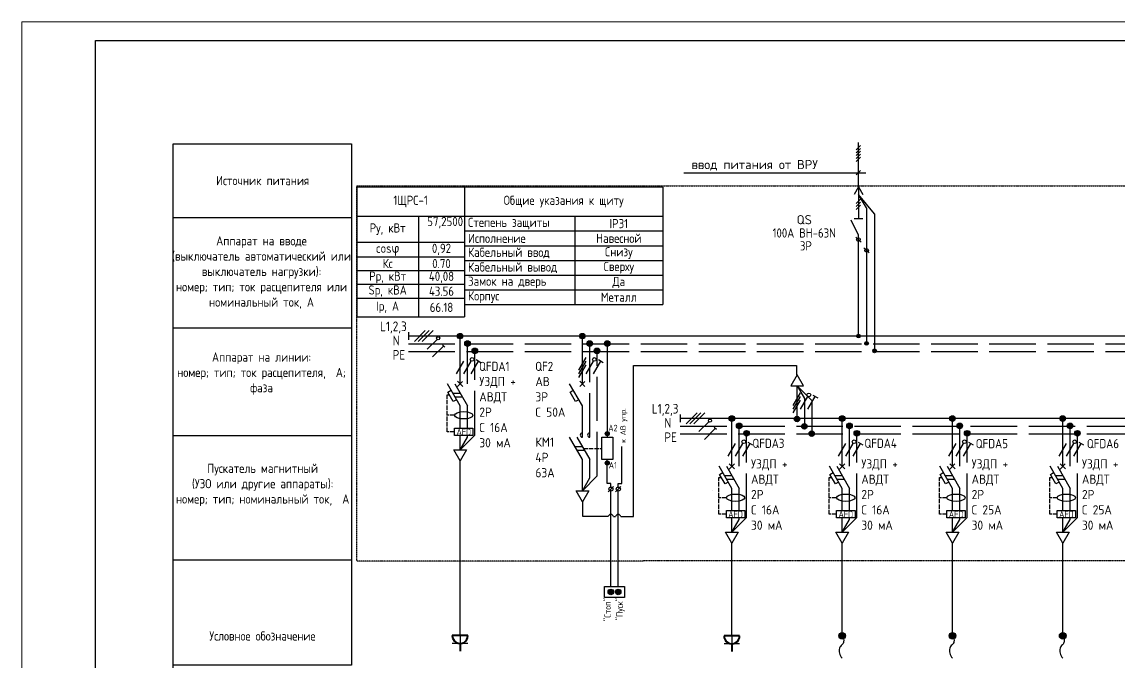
# Model space of a CAD drawing. Header units: millimetres. Extents: x -32 to 417638015, y -35 to 175284279.
# Drawn here: x 416364644 to 416394486, y 175224769 to 175242179 of the extents above; entities that cross this region are included whole.
import ezdxf
from ezdxf.enums import TextEntityAlignment as Align

# ---------------------------------------------------------------- set-up
doc = ezdxf.new("R2010")
doc.units = ezdxf.units.MM
doc.linetypes.add('ACAD_ISO02W100', pattern=[15, 12, -3])
doc.linetypes.add('DASHED2', pattern=[0.375, 0.25, -0.125])
for name, color, linetype in [('4_Однолинейная схема', 7, 'Continuous'), ('A-HATCH-WALL', 7, 'Continuous'), ('RAMKA', 7, 'Continuous'), ('пояснения', 7, 'Continuous')]:
    doc.layers.add(name, color=color, linetype=linetype)
for name, color, linetype, lineweight in [('A-ANNO-NOTE', 7, 'Continuous', 5), ('ЭОМ_Кабельный вывод', 1, 'Continuous', 35), ('ЭОМ_Розетки быт', 5, 'Continuous', 30)]:
    doc.layers.add(name, color=color, linetype=linetype, lineweight=lineweight)
doc.styles.add('Arial Narrow', font='GOST_Common.ttf', dxfattribs={"width": 0.9, "height": 2.5})
doc.styles.add('DS23_Isopeur', font='isocpeur.ttf')
doc.styles.add('gost 2.5', font='GOST_Common.ttf', dxfattribs={"width": 0.9, "height": 2.5})
doc.styles.add('GOST Common', font='GOST_Common.ttf', dxfattribs={"width": 0.9, "height": 350})
doc.styles.add('GOST Common ISO', font='GOST_Common.ttf', dxfattribs={"width": 0.9, "height": 2.5})
doc.styles.add('ISOCPEUR', font='isocpeur.ttf', dxfattribs={"width": 0.85, "height": 275})
doc.styles.add('RAMKA', font='isocpeur.ttf', dxfattribs={"oblique": 15, "height": 5})
doc.styles.get("Standard").update_dxf_attribs({"font": 'arial.ttf'})

# ---------------------------------------------------------------- blocks, each defined once
blk = doc.blocks.new('TSL_Пояснение для щита - TSL_Пояснение для щита-779833-ЩТ-1_1 _Р_ _')
blk.add_line((-75.05, 36.82), (-26.45, 36.82))
blk.add_line((-75.05, 36.82), (-26.45, 36.82))
blk.add_lwpolyline([(-75.05, 150), (-26.5, 150), (-26.5, 8.18), (-75.05, 8.18)], close=True)
at = {"layer": 'A-ANNO-NOTE', "lineweight": 30}
for p, q in [((-75, 130), (-26.41, 130)), ((-75, 100), (-26.41, 100)), ((-75, 70.67), (-26.41, 70.67))]:
    blk.add_line(p, q, dxfattribs=at)
at = {"insert": (-50.75, 16.14), "char_height": 2.5, "width": 48.595, "attachment_point": 5, "style": 'ISOCPEUR'}
blk.add_mtext('Условное обозначение', dxfattribs=at)
at = {"layer": 'A-ANNO-NOTE', "char_height": 2.5, "style": 'Arial Narrow'}
for s, insert, width, attachment_point in [('\\pxqc;Источник питания', (-50.7, 140), 48.5948, 5), ('\\fArial Narrow|b0|i0|c204|p34|; ', (-42.14, 141.21), 0.962, 1), ('\\pxqc;Аппарат на вводе \\P(выключатель автоматический или выключатель нагрузки): \\Pномер; тип; ток расцепителя или номинальный ток, А', (-51.01, 115), 49.2171, 5), ('\\fArial Narrow|b0|i0|c204|p34|; ', (-43.26, 124.54), 0.962, 1), ('\\fArial Narrow|b0|i0|c204|p34|; ', (-39.29, 124.54), 0.962, 1), ('\\fArial Narrow|b0|i0|c204|p34|; ', (-47.03, 120.38), 0.962, 1), ('\\fArial Narrow|b0|i0|c204|p34|; ', (-24.74, 120.38), 0.962, 1), ('\\fArial Narrow|b0|i0|c204|p34|; ', (-19.11, 120.38), 0.962, 1), ('\\fArial Narrow|b0|i0|c204|p34|; ', (-40.55, 116.21), 0.962, 1), ('\\fArial Narrow|b0|i0|c204|p34|; ', (-53.84, 112.04), 0.962, 1), ('\\fArial Narrow|b0|i0|c204|p34|; ', (-35.85, 112.04), 0.962, 1), ('\\fArial Narrow|b0|i0|c204|p34|; ', (-30.23, 112.04), 0.962, 1), ('\\fArial Narrow|b0|i0|c204|p34|; ', (-11.04, 112.04), 0.962, 1), ('\\pxqc;Аппарат на линии: \\P\\pq*;номер; тип; ток расцепителя,  А; фаза', (-51.01, 87.5), 49.2171, 5), ('\\fArial Narrow|b0|i0|c204|p34|; ', (-43.7, 92.88), 0.962, 1), ('\\fArial Narrow|b0|i0|c204|p34|; ', (-39.73, 92.88), 0.962, 1), ('\\fArial Narrow|b0|i0|c204|p34|; ', (-58.58, 88.71), 0.962, 1), ('\\fArial Narrow|b0|i0|c204|p34|; ', (-37.62, 88.71), 0.962, 1), ('\\fArial Narrow|b0|i0|c204|p34|; ', (-10.36, 88.71), 0.481, 1), ('\\fArial Narrow|b0|i0|c204|p34|; ', (-43.17, 72.88), 0.962, 1), ('\\fArial Narrow|b0|i0|c204|p34|; ', (-54.55, 68.71), 0.962, 1), ('\\fArial Narrow|b0|i0|c204|p34|; ', (-48.93, 68.71), 0.962, 1), ('\\fArial Narrow|b0|i0|c204|p34|; ', (-39.2, 68.71), 0.962, 1), ('Пускатель магнитный\\P(УЗО или другие аппараты):\\Pномер; тип; номинальный ток,  А', (-50.7, 57.23), 48.5948, 5), ('\\fArial Narrow|b0|i0|c204|p34|; ', (-29.55, 64.54), 0.962, 1), ('\\fArial Narrow|b0|i0|c204|p34|; ', (-40.12, 10.8), 0.962, 1)]:
    blk.add_mtext(s, dxfattribs=dict(at, insert=insert, width=width, attachment_point=attachment_point))
at = {"layer": 'A-ANNO-NOTE', "char_height": 2.5, "width": 0.962, "attachment_point": 1, "rotation": 90, "style": 'Arial Narrow'}
for insert in [(-31.63, 55.01), (-27.46, 42.11), (-59.96, 39.75), (-31.63, 29.87)]:
    blk.add_mtext('\\fArial Narrow|b0|i0|c204|p34|; ', dxfattribs=dict(at, insert=insert))
blk = doc.blocks.new('TSL_SHM_УГО_Точка - TSL_SHM_УГО_Точка-779818-ЩТ-1_1 _Р_ _')
at = {"layer": 'A-ANNO-NOTE', "lineweight": 30}
h = blk.add_hatch(color=256, dxfattribs=at)
edge = h.paths.add_edge_path()
edge.add_arc((0, 0), 0.5, 0, 360)
blk.add_circle((0, 0), 0.5, dxfattribs=at)
blk = doc.blocks.new('Конт разъемн')
at = {"color": 0}
blk.add_line((71, 71), (-71, -71), dxfattribs=at)
blk.add_circle((0, 0), 50, dxfattribs=at)
blk = doc.blocks.new('*T1171')
at = {"layer": 'пояснения', "color": 0, "linetype": 'ByBlock', "lineweight": -2, "transparency": 16777216}
for p, q in [((0, 0), (2928, 0)), ((0, 0), (0, -800)), ((2928, 0), (2928, -800)), ((0, -800), (2928, -800))]:
    blk.add_line(p, q, dxfattribs=at)
at = {"layer": 'пояснения', "color": 0, "transparency": 16777216, "insert": (1464, -400), "char_height": 250, "width": 2906.04, "attachment_point": 5, "style": 'GOST Common ISO'}
blk.add_mtext('{\\C256;1ЩРС-1}', dxfattribs=at)
blk = doc.blocks.new('*T1172')
at = {"layer": 'пояснения', "color": 0, "linetype": 'ByBlock', "lineweight": -2, "transparency": 16777216}
for p, q in [((0, 0), (5400, 0)), ((0, 0), (0, -3200)), ((5400, 0), (5400, -3200)), ((0, -800), (5400, -800)), ((3000, -800), (3000, -3200)), ((0, -1200), (5400, -1200)), ((0, -1600), (5400, -1600)), ((0, -2000), (5400, -2000)), ((0, -2400), (5400, -2400)), ((0, -2800), (5400, -2800)), ((0, -3200), (5400, -3200))]:
    blk.add_line(p, q, dxfattribs=at)
at = {"layer": 'пояснения', "color": 0, "transparency": 16777216, "char_height": 250, "style": 'GOST Common ISO'}
for s, insert, width, attachment_point in [('Общие указания к щиту', (2700, -400), 5327.35, 5), ('Степень защиты', (100, -1000), 2800, 4), ('IP31', (4200, -1000), 2327.35, 5), ('Исполнение', (100, -1400), 2800, 4), ('Навесной', (4200, -1400), 2327.35, 5), ('Кабельный ввод', (100, -1800), 2800, 4), ('Снизу', (4200, -1800), 2327.35, 5), ('Кабельный вывод', (100, -2200), 2800, 4), ('Сверху', (4200, -2200), 2327.35, 5), ('Замок на дверь', (100, -2600), 2800, 4), ('Да', (4200, -2600), 2327.35, 5), ('Корпус', (100, -3000), 2800, 4), ('Металл', (4200, -3000), 2327.35, 5)]:
    blk.add_mtext(s, dxfattribs=dict(at, insert=insert, width=width, attachment_point=attachment_point))
blk = doc.blocks.new('*T1173')
at = {"layer": 'пояснения', "color": 0, "linetype": 'ByBlock', "lineweight": -2, "transparency": 16777216}
for p, q in [((0, 0), (2928, 0)), ((0, 0), (0, -2731)), ((1680, 0), (1680, -2731)), ((2928, 0), (2928, -2731)), ((0, -703), (2928, -703)), ((0, -1100), (2928, -1100)), ((0, -1475), (2928, -1475)), ((0, -1850), (2928, -1850)), ((0, -2225), (2928, -2225)), ((0, -2731), (2928, -2731))]:
    blk.add_line(p, q, dxfattribs=at)
at = {"layer": 'пояснения', "color": 0, "transparency": 16777216, "char_height": 250}
for s, insert, width, attachment_point, style in [('Ру, кВт', (840, -351), 1607.71, 5, 'ISOCPEUR'), ('57,2500', (2892, -18), 1175.93, 3, 'GOST Common ISO'), ('cos{\\H1.0833x;\\C256;φ}', (840, -901), 1607.71, 5, 'ISOCPEUR'), ('0,92', (2304, -901), 1175.93, 5, 'ISOCPEUR'), ('Кс', (840, -1287), 1607.71, 5, 'ISOCPEUR'), ('0.70', (2304, -1287), 1175.93, 5, 'ISOCPEUR'), ('Рр, кВт', (840, -1662), 1607.71, 5, 'ISOCPEUR'), ('40,08', (2304, -1662), 1175.93, 5, 'ISOCPEUR'), ('Sр, кВА', (840, -2038), 1607.71, 5, 'ISOCPEUR'), ('43.56', (2304, -2038), 1175.93, 5, 'ISOCPEUR'), ('Iр, А', (840, -2478), 1607.71, 5, 'ISOCPEUR'), ('66.18', (2304, -2478), 1175.93, 5, 'ISOCPEUR')]:
    blk.add_mtext(s, dxfattribs=dict(at, insert=insert, width=width, attachment_point=attachment_point, style=style))
blk = doc.blocks.new('*U1097')
at = {"lineweight": -2}
h = blk.add_hatch(color=256, dxfattribs=at)
h.dxf.hatch_style = 1
edge = h.paths.add_edge_path()
edge.add_arc((0, 0), 0.75, 0, 360)
at = {"layer": 'A-HATCH-WALL', "lineweight": -2}
h = blk.add_hatch(color=256, dxfattribs=at)
h.dxf.hatch_style = 1
edge = h.paths.add_edge_path()
edge.add_arc((2, -2), 0.75, 0, 360)
h = blk.add_hatch(color=256, dxfattribs=at)
h.dxf.hatch_style = 1
edge = h.paths.add_edge_path()
edge.add_arc((4, -4), 0.75, 0, 360)
at = {"lineweight": -2}
for points in [[(0, -13), (0, 0)], [(0, -25.05), (0, -19), (-3.46, -13)], [(-0.98, -17.3), (-1.85, -17.8), (-3.35, -15.2), (-2.48, -14.7)], [(-1.46, -13), (2, -19)], [(-0.73, -13.73), (0.69, -12.31)], [(0.71, -13.71), (-0.71, -12.29)], [(-2.02, -15.5), (-0.02, -15.5)], [(-1.44, -16.5), (0.56, -16.5)], [(0, -30.92), (0, -27.05)]]:
    blk.add_lwpolyline(points, dxfattribs=at)
at = {"linetype": 'ACAD_ISO02W100', "lineweight": -2}
for points in [[(2, -13), (2, -2)], [(4, -26.92), (4, -4)], [(2, -25.05), (2, -19)], [(0, -30.92), (4, -26.92)], [(0, -30.92), (2, -27.46), (2, -26.97)]]:
    blk.add_lwpolyline(points, dxfattribs=at)
at = {"color": 1, "lineweight": -2}
for points in [[(-1, -10.23), (1, -6.77)], [(1, -10.23), (3, -6.77)], [(3, -10.23), (5, -6.77)], [(4.35, -6.39), (5.65, -7.14)]]:
    blk.add_lwpolyline(points, dxfattribs=at)
at = {"color": 1, "linetype": 'ACAD_ISO02W100', "lineweight": -2, "ltscale": 0.1}
for points in [[(-3.5, -21.53), (-3.5, -21.53), (-3.5, -16), (-2.89, -16)], [(-1.5, -21.53), (-3.5, -21.53)], [(-1.5, -26.05), (-3.5, -26.05), (-3.5, -21.53)]]:
    blk.add_lwpolyline(points, dxfattribs=at)
at = {"lineweight": -2}
blk.add_lwpolyline([(0, -33.92), (-1.73, -30.92), (1.73, -30.92)], close=True, dxfattribs=at)
for centre in [(0, 0), (2, -2), (4, -4)]:
    blk.add_circle(centre, 0.75, dxfattribs=at)
at = {"color": 1, "lineweight": -2}
blk.add_circle((3.25, -6.33), 0.5, dxfattribs=at)
at = {"lineweight": -2}
blk.add_ellipse((1, -21.53), major_axis=(2.5, 0), ratio=0.4, dxfattribs=at)
at = {"style": 'GOST Common ISO', "width": 0.9}
blk.add_attdef('ФАЗА', text='', height=2.5, dxfattribs=at).set_placement((0, 2), align=Align.CENTER)
at = {"lineweight": -2}
blk.add_wipeout([(-1.49, -25.05), (3.5, -25.05), (3.5, -27.05), (-1.49, -27.05)], dxfattribs=at)
blk.add_lwpolyline([(3.5, -27.05), (-1.49, -27.05), (-1.49, -25.05), (3.5, -25.05)], close=True, dxfattribs=at)
at = {"lineweight": -2, "insert": (1, -26.05), "char_height": 1.75, "attachment_point": 5, "style": 'GOST Common ISO'}
blk.add_mtext_dynamic_manual_height_columns('AFD', width=4.9912, gutter_width=12.5, heights=[0], dxfattribs=at)
blk = doc.blocks.new('*U1095')
at = {"lineweight": -2}
h = blk.add_hatch(color=256, dxfattribs=at)
h.dxf.hatch_style = 1
edge = h.paths.add_edge_path()
edge.add_arc((0, 0), 0.75, 0, 360)
h = blk.add_hatch(color=256, dxfattribs=at)
h.dxf.hatch_style = 1
edge = h.paths.add_edge_path()
edge.add_arc((6.76, -2), 0.75, 0, 360)
at = {"layer": 'A-HATCH-WALL', "lineweight": -2}
h = blk.add_hatch(color=256, dxfattribs=at)
h.dxf.hatch_style = 1
edge = h.paths.add_edge_path()
edge.add_arc((2, -2), 0.75, 0, 360)
h = blk.add_hatch(color=256, dxfattribs=at)
h.dxf.hatch_style = 1
edge = h.paths.add_edge_path()
edge.add_arc((4, -4), 0.75, 0, 360)
at = {"layer": 'A-HATCH-WALL'}
h = blk.add_hatch(color=0, dxfattribs=at)
h.dxf.hatch_style = 1
edge = h.paths.add_edge_path()
edge.add_arc((6.77, -26.52), 0.562, 0, 360)
h = blk.add_hatch(color=0, dxfattribs=at)
h.dxf.hatch_style = 1
edge = h.paths.add_edge_path()
edge.add_arc((6.77, -34.52), 0.562, 0, 360)
at = {"lineweight": -2}
for points in [[(0, -13), (0, 0)], [(0, -27.52), (0, -19), (-3.46, -13)], [(-0.98, -17.3), (-1.85, -17.8), (-3.35, -15.2), (-2.48, -14.7)], [(-0.73, -13.73), (0.69, -12.31)], [(0.71, -13.71), (-0.71, -12.29)], [(0, -42.04), (0, -33.52), (-3.46, -27.52)], [(-1.46, -27.52), (2, -33.52)], [(-2.02, -30.02), (-0.02, -30.02)], [(-1.44, -31.02), (0.56, -31.02)], [(7.04, -42.32), (8.46, -40.91)], [(9.04, -42.32), (10.46, -40.91)], [(35.42, -42.1), (35.42, -42.1)]]:
    blk.add_lwpolyline(points, dxfattribs=at)
at = {"linetype": 'ACAD_ISO02W100', "lineweight": -2}
for points in [[(2, -27.52), (2, -2)], [(0, -42.04), (4, -38.04), (4, -4)], [(0, -42.04), (2, -38.57), (2, -33.52)]]:
    blk.add_lwpolyline(points, dxfattribs=at)
for points in [[(6.76, -2), (6.77, -27.52)], [(9.77, -41.04), (9.77, -40.04), (10.77, -40.04), (10.77, -30.04)], [(7.77, -41.04), (7.77, -40.04), (6.77, -40.04), (6.77, -33.52)]]:
    blk.add_lwpolyline(points)
at = {"color": 1, "lineweight": -2}
for points in [[(-1, -9.23), (1, -5.77)], [(-1, -10.23), (1, -6.77)], [(-1, -11.23), (1, -7.77)], [(1, -10.23), (3, -6.77)], [(3, -10.23), (5, -6.77)], [(4.35, -6.39), (5.65, -7.14)]]:
    blk.add_lwpolyline(points, dxfattribs=at)
at = {"lineweight": -2}
for points in [[(5.27, -33.52), (5.27, -27.52), (8.27, -27.52), (8.27, -33.52)], [(0, -45.04), (-1.73, -42.04), (1.73, -42.04)]]:
    blk.add_lwpolyline(points, close=True, dxfattribs=at)
at = {"color": 1, "linetype": 'ACAD_ISO02W100', "lineweight": -2, "ltscale": 0.1}
blk.add_lwpolyline([(0.27, -30.52), (5.27, -30.52)], dxfattribs=at)
at = {"lineweight": -2}
for centre, radius in [((0, 0), 0.75), ((2, -2), 0.75), ((6.76, -2), 0.75), ((4, -4), 0.75), ((6.77, -26.52), 0.562), ((6.77, -34.52), 0.562), ((7.77, -41.6), 0.562), ((9.77, -41.6), 0.562)]:
    blk.add_circle(centre, radius, dxfattribs=at)
at = {"color": 1, "lineweight": -2}
blk.add_circle((3.25, -6.33), 0.5, dxfattribs=at)
for centre in [(0, -26.92), (2, -26.92)]:
    blk.add_arc(centre, 0.6, 90, 270)
at = {"insert": (11.27, -29.04), "char_height": 1.5, "width": 25.75, "attachment_point": 4, "rotation": 90, "style": 'GOST Common ISO'}
blk.add_mtext('к АВ упр.', dxfattribs=at)
at = {"char_height": 1.75, "width": 5.4908, "attachment_point": 5, "style": 'GOST Common ISO'}
for s, insert in [('А2', (8.32, -24.99)), ('А1', (8.29, -35.13))]:
    blk.add_mtext(s, dxfattribs=dict(at, insert=insert))
at = {"style": 'GOST Common ISO'}
blk.add_attdef('КЛЕММА_1', text='', height=1.75, dxfattribs=at).set_placement((7.21, -42.16), align=Align.TOP_RIGHT)
blk.add_attdef('УПРАВЛЕНИЕ', text='', height=1.75, rotation=90, dxfattribs=at).set_placement((8.76, -43.61), align=Align.MIDDLE_RIGHT)
blk.add_attdef('КЛЕММА_2', text='', height=1.75, dxfattribs=at).set_placement((10.33, -42.16), align=Align.TOP_LEFT)
blk = doc.blocks.new('*U1096')
at = {"lineweight": -2}
h = blk.add_hatch(color=256, dxfattribs=at)
h.dxf.hatch_style = 1
edge = h.paths.add_edge_path()
edge.add_arc((0, 24.52), 0.75, 0, 360)
h = blk.add_hatch(color=256, dxfattribs=at)
h.dxf.hatch_style = 1
edge = h.paths.add_edge_path()
edge.add_arc((2, 22.52), 0.75, 0, 360)
h = blk.add_hatch(color=256, dxfattribs=at)
h.dxf.hatch_style = 1
edge = h.paths.add_edge_path()
edge.add_arc((4, 20.52), 0.75, 0, 360)
blk.add_lwpolyline([(0, 36.52), (-1.73, 33.52), (1.73, 33.52)], close=True, dxfattribs=at)
blk.add_lwpolyline([(0, 24.52), (0, 33.52)], dxfattribs=at)
at = {"linetype": 'ACAD_ISO02W100', "lineweight": -2}
for points in [[(0, 33.52), (2, 30.05), (2, 22.52)], [(0, 33.52), (4, 29.52), (4, 20.52)]]:
    blk.add_lwpolyline(points, dxfattribs=at)
at = {"color": 1, "lineweight": -2}
for points in [[(-1.03, 28.18), (0.97, 31.65)], [(-1.03, 27.18), (0.97, 30.65)], [(0.97, 27.18), (2.97, 30.65)], [(2.97, 27.18), (4.97, 30.65)], [(4.32, 31.02), (5.62, 30.27)], [(-1.03, 26.18), (0.97, 29.65)]]:
    blk.add_lwpolyline(points, dxfattribs=at)
blk.add_circle((3.22, 31.08), 0.5, dxfattribs=at)
at = {"lineweight": -2}
for centre in [(0, 24.52), (2, 22.52), (4, 20.52)]:
    blk.add_circle(centre, 0.75, dxfattribs=at)
blk = doc.blocks.new('*U521')
at = {"layer": '4_Однолинейная схема'}
for p, q in [((0, 100), (0, -100)), ((103000, 0), (0, 0))]:
    blk.add_line(p, q, dxfattribs=at)
at = {"layer": '4_Однолинейная схема', "color": 1}
for p, q in [((151, -141), (434, 141)), ((251, -141), (534, 141)), ((351, -141), (634, 141)), ((484, -341), (738, -87)), ((623, -541), (906, -259))]:
    blk.add_line(p, q, dxfattribs=at)
at = {"layer": '4_Однолинейная схема', "linetype": 'ACAD_ISO02W100', "ltscale": 100}
for p, q in [((0, -200), (103000, -200)), ((0, -400), (103000, -400))]:
    blk.add_line(p, q, dxfattribs=at)
at = {"layer": '4_Однолинейная схема', "color": 1}
blk.add_lwpolyline([(934, -286), (878, -231)], dxfattribs=at)
blk.add_circle((767, -59), 40.4, dxfattribs=at)
at = {"layer": '4_Однолинейная схема', "style": 'gost 2.5', "width": 0.875}
for s, p in [('L1,2,3', (-733, 125)), ('N', (-409, -241)), ('PE', (-409, -611))]:
    blk.add_text(s, height=250, dxfattribs=at).set_placement(p)
blk = doc.blocks.new('*U1064')
at = {"lineweight": -2}
h = blk.add_hatch(color=256, dxfattribs=at)
h.dxf.hatch_style = 1
edge = h.paths.add_edge_path()
edge.add_arc((0, 0), 0.75, 0, 360)
at = {"layer": 'A-HATCH-WALL', "lineweight": -2}
h = blk.add_hatch(color=256, dxfattribs=at)
h.dxf.hatch_style = 1
edge = h.paths.add_edge_path()
edge.add_arc((2, -2), 0.75, 0, 360)
h = blk.add_hatch(color=256, dxfattribs=at)
h.dxf.hatch_style = 1
edge = h.paths.add_edge_path()
edge.add_arc((4, -4), 0.75, 0, 360)
at = {"lineweight": -2}
for points in [[(0, -13), (0, 0)], [(0, -25.05), (0, -19), (-3.46, -13)], [(-0.98, -17.3), (-1.85, -17.8), (-3.35, -15.2), (-2.48, -14.7)], [(-1.46, -13), (2, -19)], [(-0.73, -13.73), (0.69, -12.31)], [(0.71, -13.71), (-0.71, -12.29)], [(-2.02, -15.5), (-0.02, -15.5)], [(-1.44, -16.5), (0.56, -16.5)], [(0, -30.92), (0, -27.05)]]:
    blk.add_lwpolyline(points, dxfattribs=at)
at = {"linetype": 'ACAD_ISO02W100', "lineweight": -2}
for points in [[(2, -13), (2, -2)], [(4, -26.92), (4, -4)], [(2, -25.05), (2, -19)], [(0, -30.92), (4, -26.92)], [(0, -30.92), (2, -27.46), (2, -26.97)]]:
    blk.add_lwpolyline(points, dxfattribs=at)
at = {"color": 1, "lineweight": -2}
for points in [[(-1, -10.23), (1, -6.77)], [(1, -10.23), (3, -6.77)], [(3, -10.23), (5, -6.77)], [(4.35, -6.39), (5.65, -7.14)]]:
    blk.add_lwpolyline(points, dxfattribs=at)
at = {"color": 1, "linetype": 'ACAD_ISO02W100', "lineweight": -2, "ltscale": 0.1}
for points in [[(-3.5, -21.53), (-3.5, -21.53), (-3.5, -16), (-2.89, -16)], [(-1.5, -21.53), (-3.5, -21.53)], [(-1.5, -26.05), (-3.5, -26.05), (-3.5, -21.53)]]:
    blk.add_lwpolyline(points, dxfattribs=at)
at = {"lineweight": -2}
blk.add_lwpolyline([(0, -33.92), (-1.73, -30.92), (1.73, -30.92)], close=True, dxfattribs=at)
for centre in [(0, 0), (2, -2), (4, -4)]:
    blk.add_circle(centre, 0.75, dxfattribs=at)
at = {"color": 1, "lineweight": -2}
blk.add_circle((3.25, -6.33), 0.5, dxfattribs=at)
at = {"lineweight": -2}
blk.add_ellipse((1, -21.53), major_axis=(2.5, 0), ratio=0.4, dxfattribs=at)
at = {"style": 'GOST Common ISO', "width": 0.9}
blk.add_attdef('ФАЗА', text='', height=2.5, dxfattribs=at).set_placement((0, 2), align=Align.CENTER)
at = {"lineweight": -2}
blk.add_wipeout([(-1.49, -25.05), (3.5, -25.05), (3.5, -27.05), (-1.49, -27.05)], dxfattribs=at)
blk.add_lwpolyline([(3.5, -27.05), (-1.49, -27.05), (-1.49, -25.05), (3.5, -25.05)], close=True, dxfattribs=at)
at = {"lineweight": -2, "insert": (1, -26.05), "char_height": 1.75, "attachment_point": 5, "style": 'GOST Common ISO'}
blk.add_mtext_dynamic_manual_height_columns('AFD', width=4.9912, gutter_width=12.5, heights=[0], dxfattribs=at)
blk = doc.blocks.new('*U1065')
at = {"lineweight": -2}
h = blk.add_hatch(color=256, dxfattribs=at)
h.dxf.hatch_style = 1
edge = h.paths.add_edge_path()
edge.add_arc((0, 0), 0.75, 0, 360)
at = {"layer": 'A-HATCH-WALL', "lineweight": -2}
h = blk.add_hatch(color=256, dxfattribs=at)
h.dxf.hatch_style = 1
edge = h.paths.add_edge_path()
edge.add_arc((2, -2), 0.75, 0, 360)
h = blk.add_hatch(color=256, dxfattribs=at)
h.dxf.hatch_style = 1
edge = h.paths.add_edge_path()
edge.add_arc((4, -4), 0.75, 0, 360)
at = {"lineweight": -2}
for points in [[(0, -13), (0, 0)], [(0, -25.05), (0, -19), (-3.46, -13)], [(-0.98, -17.3), (-1.85, -17.8), (-3.35, -15.2), (-2.48, -14.7)], [(-1.46, -13), (2, -19)], [(-0.73, -13.73), (0.69, -12.31)], [(0.71, -13.71), (-0.71, -12.29)], [(-2.02, -15.5), (-0.02, -15.5)], [(-1.44, -16.5), (0.56, -16.5)], [(0, -30.92), (0, -27.05)]]:
    blk.add_lwpolyline(points, dxfattribs=at)
at = {"linetype": 'ACAD_ISO02W100', "lineweight": -2}
for points in [[(2, -13), (2, -2)], [(4, -26.92), (4, -4)], [(2, -25.05), (2, -19)], [(0, -30.92), (4, -26.92)], [(0, -30.92), (2, -27.46), (2, -26.97)]]:
    blk.add_lwpolyline(points, dxfattribs=at)
at = {"color": 1, "lineweight": -2}
for points in [[(-1, -10.23), (1, -6.77)], [(1, -10.23), (3, -6.77)], [(3, -10.23), (5, -6.77)], [(4.35, -6.39), (5.65, -7.14)]]:
    blk.add_lwpolyline(points, dxfattribs=at)
at = {"color": 1, "linetype": 'ACAD_ISO02W100', "lineweight": -2, "ltscale": 0.1}
for points in [[(-3.5, -21.53), (-3.5, -21.53), (-3.5, -16), (-2.89, -16)], [(-1.5, -21.53), (-3.5, -21.53)], [(-1.5, -26.05), (-3.5, -26.05), (-3.5, -21.53)]]:
    blk.add_lwpolyline(points, dxfattribs=at)
at = {"lineweight": -2}
blk.add_lwpolyline([(0, -33.92), (-1.73, -30.92), (1.73, -30.92)], close=True, dxfattribs=at)
for centre in [(0, 0), (2, -2), (4, -4)]:
    blk.add_circle(centre, 0.75, dxfattribs=at)
at = {"color": 1, "lineweight": -2}
blk.add_circle((3.25, -6.33), 0.5, dxfattribs=at)
at = {"lineweight": -2}
blk.add_ellipse((1, -21.53), major_axis=(2.5, 0), ratio=0.4, dxfattribs=at)
at = {"style": 'GOST Common ISO', "width": 0.9}
blk.add_attdef('ФАЗА', text='', height=2.5, dxfattribs=at).set_placement((0, 2), align=Align.CENTER)
at = {"lineweight": -2}
blk.add_wipeout([(-1.49, -25.05), (3.5, -25.05), (3.5, -27.05), (-1.49, -27.05)], dxfattribs=at)
blk.add_lwpolyline([(3.5, -27.05), (-1.49, -27.05), (-1.49, -25.05), (3.5, -25.05)], close=True, dxfattribs=at)
at = {"lineweight": -2, "insert": (1, -26.05), "char_height": 1.75, "attachment_point": 5, "style": 'GOST Common ISO'}
blk.add_mtext_dynamic_manual_height_columns('AFD', width=4.9912, gutter_width=12.5, heights=[0], dxfattribs=at)
blk = doc.blocks.new('*U1066')
at = {"lineweight": -2}
h = blk.add_hatch(color=256, dxfattribs=at)
h.dxf.hatch_style = 1
edge = h.paths.add_edge_path()
edge.add_arc((0, 0), 0.75, 0, 360)
at = {"layer": 'A-HATCH-WALL', "lineweight": -2}
h = blk.add_hatch(color=256, dxfattribs=at)
h.dxf.hatch_style = 1
edge = h.paths.add_edge_path()
edge.add_arc((2, -2), 0.75, 0, 360)
h = blk.add_hatch(color=256, dxfattribs=at)
h.dxf.hatch_style = 1
edge = h.paths.add_edge_path()
edge.add_arc((4, -4), 0.75, 0, 360)
at = {"lineweight": -2}
for points in [[(0, -13), (0, 0)], [(0, -25.05), (0, -19), (-3.46, -13)], [(-0.98, -17.3), (-1.85, -17.8), (-3.35, -15.2), (-2.48, -14.7)], [(-1.46, -13), (2, -19)], [(-0.73, -13.73), (0.69, -12.31)], [(0.71, -13.71), (-0.71, -12.29)], [(-2.02, -15.5), (-0.02, -15.5)], [(-1.44, -16.5), (0.56, -16.5)], [(0, -30.92), (0, -27.05)]]:
    blk.add_lwpolyline(points, dxfattribs=at)
at = {"linetype": 'ACAD_ISO02W100', "lineweight": -2}
for points in [[(2, -13), (2, -2)], [(4, -26.92), (4, -4)], [(2, -25.05), (2, -19)], [(0, -30.92), (4, -26.92)], [(0, -30.92), (2, -27.46), (2, -26.97)]]:
    blk.add_lwpolyline(points, dxfattribs=at)
at = {"color": 1, "lineweight": -2}
for points in [[(-1, -10.23), (1, -6.77)], [(1, -10.23), (3, -6.77)], [(3, -10.23), (5, -6.77)], [(4.35, -6.39), (5.65, -7.14)]]:
    blk.add_lwpolyline(points, dxfattribs=at)
at = {"color": 1, "linetype": 'ACAD_ISO02W100', "lineweight": -2, "ltscale": 0.1}
for points in [[(-3.5, -21.53), (-3.5, -21.53), (-3.5, -16), (-2.89, -16)], [(-1.5, -21.53), (-3.5, -21.53)], [(-1.5, -26.05), (-3.5, -26.05), (-3.5, -21.53)]]:
    blk.add_lwpolyline(points, dxfattribs=at)
at = {"lineweight": -2}
blk.add_lwpolyline([(0, -33.92), (-1.73, -30.92), (1.73, -30.92)], close=True, dxfattribs=at)
for centre in [(0, 0), (2, -2), (4, -4)]:
    blk.add_circle(centre, 0.75, dxfattribs=at)
at = {"color": 1, "lineweight": -2}
blk.add_circle((3.25, -6.33), 0.5, dxfattribs=at)
at = {"lineweight": -2}
blk.add_ellipse((1, -21.53), major_axis=(2.5, 0), ratio=0.4, dxfattribs=at)
at = {"style": 'GOST Common ISO', "width": 0.9}
blk.add_attdef('ФАЗА', text='', height=2.5, dxfattribs=at).set_placement((0, 2), align=Align.CENTER)
at = {"lineweight": -2}
blk.add_wipeout([(-1.49, -25.05), (3.5, -25.05), (3.5, -27.05), (-1.49, -27.05)], dxfattribs=at)
blk.add_lwpolyline([(3.5, -27.05), (-1.49, -27.05), (-1.49, -25.05), (3.5, -25.05)], close=True, dxfattribs=at)
at = {"lineweight": -2, "insert": (1, -26.05), "char_height": 1.75, "attachment_point": 5, "style": 'GOST Common ISO'}
blk.add_mtext_dynamic_manual_height_columns('AFD', width=4.9912, gutter_width=12.5, heights=[0], dxfattribs=at)
blk = doc.blocks.new('*U1067')
at = {"lineweight": -2}
h = blk.add_hatch(color=256, dxfattribs=at)
h.dxf.hatch_style = 1
edge = h.paths.add_edge_path()
edge.add_arc((0, 0), 0.75, 0, 360)
at = {"layer": 'A-HATCH-WALL', "lineweight": -2}
h = blk.add_hatch(color=256, dxfattribs=at)
h.dxf.hatch_style = 1
edge = h.paths.add_edge_path()
edge.add_arc((2, -2), 0.75, 0, 360)
h = blk.add_hatch(color=256, dxfattribs=at)
h.dxf.hatch_style = 1
edge = h.paths.add_edge_path()
edge.add_arc((4, -4), 0.75, 0, 360)
at = {"lineweight": -2}
for points in [[(0, -13), (0, 0)], [(0, -25.05), (0, -19), (-3.46, -13)], [(-0.98, -17.3), (-1.85, -17.8), (-3.35, -15.2), (-2.48, -14.7)], [(-1.46, -13), (2, -19)], [(-0.73, -13.73), (0.69, -12.31)], [(0.71, -13.71), (-0.71, -12.29)], [(-2.02, -15.5), (-0.02, -15.5)], [(-1.44, -16.5), (0.56, -16.5)], [(0, -30.92), (0, -27.05)]]:
    blk.add_lwpolyline(points, dxfattribs=at)
at = {"linetype": 'ACAD_ISO02W100', "lineweight": -2}
for points in [[(2, -13), (2, -2)], [(4, -26.92), (4, -4)], [(2, -25.05), (2, -19)], [(0, -30.92), (4, -26.92)], [(0, -30.92), (2, -27.46), (2, -26.97)]]:
    blk.add_lwpolyline(points, dxfattribs=at)
at = {"color": 1, "lineweight": -2}
for points in [[(-1, -10.23), (1, -6.77)], [(1, -10.23), (3, -6.77)], [(3, -10.23), (5, -6.77)], [(4.35, -6.39), (5.65, -7.14)]]:
    blk.add_lwpolyline(points, dxfattribs=at)
at = {"color": 1, "linetype": 'ACAD_ISO02W100', "lineweight": -2, "ltscale": 0.1}
for points in [[(-3.5, -21.53), (-3.5, -21.53), (-3.5, -16), (-2.89, -16)], [(-1.5, -21.53), (-3.5, -21.53)], [(-1.5, -26.05), (-3.5, -26.05), (-3.5, -21.53)]]:
    blk.add_lwpolyline(points, dxfattribs=at)
at = {"lineweight": -2}
blk.add_lwpolyline([(0, -33.92), (-1.73, -30.92), (1.73, -30.92)], close=True, dxfattribs=at)
for centre in [(0, 0), (2, -2), (4, -4)]:
    blk.add_circle(centre, 0.75, dxfattribs=at)
at = {"color": 1, "lineweight": -2}
blk.add_circle((3.25, -6.33), 0.5, dxfattribs=at)
at = {"lineweight": -2}
blk.add_ellipse((1, -21.53), major_axis=(2.5, 0), ratio=0.4, dxfattribs=at)
at = {"style": 'GOST Common ISO', "width": 0.9}
blk.add_attdef('ФАЗА', text='', height=2.5, dxfattribs=at).set_placement((0, 2), align=Align.CENTER)
at = {"lineweight": -2}
blk.add_wipeout([(-1.49, -25.05), (3.5, -25.05), (3.5, -27.05), (-1.49, -27.05)], dxfattribs=at)
blk.add_lwpolyline([(3.5, -27.05), (-1.49, -27.05), (-1.49, -25.05), (3.5, -25.05)], close=True, dxfattribs=at)
at = {"lineweight": -2, "insert": (1, -26.05), "char_height": 1.75, "attachment_point": 5, "style": 'GOST Common ISO'}
blk.add_mtext_dynamic_manual_height_columns('AFD', width=4.9912, gutter_width=12.5, heights=[0], dxfattribs=at)
blk = doc.blocks.new('*U522')
at = {"layer": '4_Однолинейная схема'}
for p, q in [((0, 100), (0, -100)), ((34000, 0), (0, 0))]:
    blk.add_line(p, q, dxfattribs=at)
at = {"layer": '4_Однолинейная схема', "color": 1}
for p, q in [((151, -141), (434, 141)), ((251, -141), (534, 141)), ((351, -141), (634, 141)), ((484, -341), (738, -87)), ((623, -541), (906, -259))]:
    blk.add_line(p, q, dxfattribs=at)
at = {"layer": '4_Однолинейная схема', "linetype": 'ACAD_ISO02W100', "ltscale": 100}
for p, q in [((0, -200), (34000, -200)), ((0, -400), (34000, -400))]:
    blk.add_line(p, q, dxfattribs=at)
at = {"layer": '4_Однолинейная схема', "color": 1}
blk.add_lwpolyline([(934, -286), (878, -231)], dxfattribs=at)
blk.add_circle((767, -59), 40.4, dxfattribs=at)
at = {"layer": '4_Однолинейная схема', "style": 'gost 2.5', "width": 0.875}
for s, p in [('L1,2,3', (-733, 125)), ('N', (-409, -241)), ('PE', (-409, -611))]:
    blk.add_text(s, height=250, dxfattribs=at).set_placement(p)
blk = doc.blocks.new('*U1068')
at = {"lineweight": 5, "transparency": 33554687}
blk.add_lwpolyline([(0, 0), (0, 420), (1486, 420), (1486, 0)], close=True, dxfattribs=at)
at = {"lineweight": 30, "transparency": 33554687}
blk.add_lwpolyline([(20, 5), (20, 415), (1481, 415), (1481, 5)], close=True, dxfattribs=at)
at = {"transparency": 33554687, "style": 'RAMKA', "oblique": 15, "width": 0.9}
for tag, height, p in [('СТРАНИЦА', 0.00025, (1481, 415)), ('ДАТА1', 2.5, (1356, 32.5)), ('ДАТА2', 2.5, (1356, 27.5)), ('СТАДИЯ', 2.5, (1438.5, 25)), ('ЛИСТ', 2.5, (1453.5, 25)), ('ЛИСТОВ', 2.5, (1471, 25)), ('ДАТА3', 2.5, (1356, 22.5)), ('ДАТА4', 2.5, (1356, 17.5)), ('ДАТА5', 2.5, (1356, 12.5)), ('ДАТА6', 2.5, (1356, 7.5))]:
    blk.add_attdef(tag, text='', height=height, dxfattribs=at).set_placement(p, align=Align.MIDDLE_CENTER)
at = {"transparency": 33554687, "style": 'RAMKA', "oblique": 15, "width": 0.9, "flags": 8}
blk.add_attdef('ШИФР', text='', height=5, dxfattribs=at).set_placement((1421, 55), align=Align.MIDDLE_CENTER)
at = {"transparency": 33554687, "style": 'RAMKA', "oblique": 15, "width": 0.9}
for tag, p in [('ДОЛЖНОСТЬ1', (1297, 32.5)), ('ФИО1', (1317, 32.5)), ('ДОЛЖНОСТЬ2', (1297, 27.5)), ('ФИО2', (1317, 27.5)), ('ДОЛЖНОСТЬ3', (1297, 22.5)), ('ФИО3', (1317, 22.5)), ('ДОЛЖНОСТЬ4', (1297, 17.5)), ('ФИО4', (1317, 17.5)), ('ДОЛЖНОСТЬ5', (1297, 12.5)), ('ФИО5', (1317, 12.5)), ('ДОЛЖНОСТЬ6', (1297, 7.5)), ('ФИО6', (1317, 7.5))]:
    blk.add_attdef(tag, text='', height=2.5, dxfattribs=at).set_placement(p, align=Align.MIDDLE_LEFT)
at = {"lineweight": 13, "transparency": 33554687, "oblique": 15, "width": 0.9}
for tag, flags, p in [('НАИМЕНОВАНИЕ', 128, (1396, 12.5)), ('КОМПАНИЯ', 15, (1456, 12.5))]:
    blk.add_attdef(tag, text='', height=2.5, dxfattribs=dict(at, flags=flags)).set_placement(p, align=Align.MIDDLE_CENTER)
at = {"transparency": 33554687, "style": 'RAMKA', "oblique": 15, "width": 0.9, "flags": 8}
blk.add_attdef('ФОРМАТЛИСТА', text='', height=2.5, dxfattribs=at).set_placement((1452, 2.5), align=Align.MIDDLE_LEFT)
at = {"lineweight": 5, "transparency": 33554687, "oblique": 15, "width": 0.9, "flags": 128}
blk.add_attdef('ОБЪЕКТ', text='', height=2.5, dxfattribs=at).set_placement((1421, 42.5), align=Align.MIDDLE_CENTER)
blk = doc.blocks.new('*U74')
at = {"color": 0, "lineweight": 40}
for p, q in [((18, 249), (-18, -249)), ((249, -18), (499, -37))]:
    blk.add_line(p, q, dxfattribs=at)
at = {"color": 0}
for p, q in [((0, 0), (249, -18)), ((268, 231), (231, -268))]:
    blk.add_line(p, q, dxfattribs=at)
at = {"color": 0, "lineweight": 40}
blk.add_arc((0, 0), 250, 265.799, 85.799, dxfattribs=at)
at = {"color": 7, "style": 'GOST Common', "width": 0.9}
for tag, p in [('КОЛВО', (36, 425)), ('ВЫСОТА', (294, -391))]:
    blk.add_attdef(tag, p, '', height=350, dxfattribs=at)
at = {"color": 7, "linetype": 'ByBlock', "style": 'GOST Common', "width": 0.9}
blk.add_attdef('ГРУППА', text='', height=350, dxfattribs=at).set_placement((-568, 0), align=Align.RIGHT)
blk = doc.blocks.new('*U1058')
at = {"linetype": 'ByBlock', "lineweight": -2}
blk.add_lwpolyline([(0, -1), (0, 838.3)], dxfattribs=at)
at = {"layer": 'ЭОМ_Розетки быт', "color": 0, "xscale": 0.15, "yscale": 0.15, "zscale": 0.15, "rotation": 274.1958433846598}
blk.add_blockref('*U74', (0, -1), dxfattribs=at)
at = {"style": 'GOST Common ISO'}
for tag, p in [('ТРАССА', (-0.3, 0)), ('1_СТРОКА', (4.4, 0)), ('2_СТРОКА', (9.2, 0)), ('3_СТРОКА', (13.9, 0)), ('4_СТРОКА', (18.4, -0.2))]:
    blk.add_attdef(tag, p, '', height=2.5, rotation=90, dxfattribs=at)
blk = doc.blocks.new('*U1059')
at = {"linetype": 'ByBlock', "lineweight": -2}
blk.add_lwpolyline([(0, -1), (0, 443.7)], dxfattribs=at)
at = {"layer": 'ЭОМ_Розетки быт', "color": 0, "xscale": 0.15, "yscale": 0.15, "zscale": 0.15, "rotation": 274.1958433846598}
blk.add_blockref('*U74', (0, -1), dxfattribs=at)
at = {"style": 'GOST Common ISO'}
for tag, p in [('ТРАССА', (-0.3, 0)), ('1_СТРОКА', (4.4, 0)), ('2_СТРОКА', (9.2, 0)), ('3_СТРОКА', (13.9, 0)), ('4_СТРОКА', (18.4, -0.2))]:
    blk.add_attdef(tag, p, '', height=2.5, rotation=90, dxfattribs=at)
blk = doc.blocks.new('*U75')
at = {"lineweight": -2}
h = blk.add_hatch(color=0, dxfattribs=at)
h.dxf.hatch_style = 1
edge = h.paths.add_edge_path()
edge.add_arc((0, 0), 65, 0, 360)
at = {"color": 0, "lineweight": -2}
blk.add_lwpolyline([(0, 0, -0.089362), (26, -58, -0.105459), (28, -113, -0.18734), (-7, -172, 0.159257), (-52, -238, 0.13816), (-53, -334, 0.121425), (0, -430)], format="xyb", dxfattribs=at)
blk.add_circle((0, 0), 65, dxfattribs=at)
at = {"color": 7, "style": 'GOST Common', "width": 0.9}
blk.add_attdef('ОБОРУДОВАНИЕ', (-96, -331), '', height=250, dxfattribs=at)
blk = doc.blocks.new('*U1060')
at = {"linetype": 'ByBlock', "lineweight": -2}
blk.add_lwpolyline([(0, -1.02), (0, 25.68)], dxfattribs=at)
at = {"layer": 'ЭОМ_Кабельный вывод', "lineweight": 30, "xscale": 0.015, "yscale": 0.015, "zscale": 0.015}
blk.add_blockref('*U75', (0, -1.02), dxfattribs=at)
at = {"style": 'GOST Common ISO'}
for tag, p in [('1_СТРОКА', (4.43, -0.04)), ('2_СТРОКА', (9.18, -0.04)), ('3_СТРОКА', (13.93, -0.04)), ('4_СТРОКА', (18.38, -0.25)), ('ТРАССА', (-0.32, -0.04))]:
    blk.add_attdef(tag, p, '', height=2.5, rotation=90, dxfattribs=at)
blk = doc.blocks.new('*U1045')
at = {"linetype": 'ByBlock', "lineweight": -2}
blk.add_lwpolyline([(0, -1.02), (0, 25.68)], dxfattribs=at)
at = {"layer": 'ЭОМ_Кабельный вывод', "lineweight": 30, "xscale": 0.015, "yscale": 0.015, "zscale": 0.015}
blk.add_blockref('*U75', (0, -1.02), dxfattribs=at)
at = {"style": 'GOST Common ISO'}
for tag, p in [('1_СТРОКА', (4.43, -0.04)), ('2_СТРОКА', (9.18, -0.04)), ('3_СТРОКА', (13.93, -0.04)), ('4_СТРОКА', (18.38, -0.25)), ('ТРАССА', (-0.32, -0.04))]:
    blk.add_attdef(tag, p, '', height=2.5, rotation=90, dxfattribs=at)
blk = doc.blocks.new('*U1046')
at = {"linetype": 'ByBlock', "lineweight": -2}
blk.add_lwpolyline([(0, -1.02), (0, 25.68)], dxfattribs=at)
at = {"layer": 'ЭОМ_Кабельный вывод', "lineweight": 30, "xscale": 0.015, "yscale": 0.015, "zscale": 0.015}
blk.add_blockref('*U75', (0, -1.02), dxfattribs=at)
at = {"style": 'GOST Common ISO'}
for tag, p in [('1_СТРОКА', (4.43, -0.04)), ('2_СТРОКА', (9.18, -0.04)), ('3_СТРОКА', (13.93, -0.04)), ('4_СТРОКА', (18.38, -0.25)), ('ТРАССА', (-0.32, -0.04))]:
    blk.add_attdef(tag, p, '', height=2.5, rotation=90, dxfattribs=at)

msp = doc.modelspace()

# ---------------------------------------------------------------- hatches: boundary and pattern name
at = {"lineweight": -2}
h = msp.add_hatch(color=1, dxfattribs=at)
h.dxf.hatch_style = 1
h.paths.add_polyline_path([(416380663, 175226602, 1), (416380663, 175226752, 1)])
h = msp.add_hatch(color=82, dxfattribs=at)
h.dxf.hatch_style = 1
h.paths.add_polyline_path([(416380863, 175226602, 1), (416380863, 175226752, 1)])

# ---------------------------------------------------------------- linework, layer by layer
at = {"color": 7}
for p, q in [((416387338, 175238702), (416387455, 175238820)), ((416387397, 175237694), (416387397, 175238903)), ((416387338, 175238623), (416387455, 175238741)), ((416387338, 175238544), (416387455, 175238662)), ((416387338, 175238465), (416387455, 175238583)), ((416387339, 175238386), (416387455, 175238504)), ((416382644, 175238078), (416387595, 175238078)), ((416387338, 175238019), (416387455, 175238137)), ((416387397, 175237694), (416387279, 175237490)), ((416387397, 175237694), (416387515, 175237490)), ((416387397, 175237694), (416387397, 175236834)), ((416387338, 175237238), (416387455, 175237356)), ((416387837, 175236964), (416387397, 175237490)), ((416387617, 175237122), (416387397, 175237490)), ((416387338, 175237159), (416387455, 175237277)), ((416387338, 175237080), (416387455, 175237198)), ((416387617, 175237122), (416387617, 175233434)), ((416387397, 175236384), (416387197, 175236785)), ((416387279, 175236834), (416387515, 175236834)), ((416387837, 175236964), (416387837, 175233234)), ((416387397, 175233634), (416387397, 175236384))]:
    msp.add_line(p, q, dxfattribs=at)
at = {"linetype": 'DASHED2'}
msp.add_lwpolyline([(416373752, 175227516), (416373752, 175237720), (416487189, 175237720), (416487186, 175227542)], close=True, dxfattribs=at)
at = {"lineweight": -2}
for points in [[(416381278, 175228724), (416381278, 175232837), (416385715, 175232837), (416385715, 175232581)], [(416379888, 175229130), (416379888, 175228741), (416380590, 175228741)], [(416380737, 175228726), (416380790, 175228726)], [(416380937, 175228726), (416381278, 175228724)]]:
    msp.add_lwpolyline(points, dxfattribs=at)
for points in [[(416380663, 175226827), (416380663, 175229472)], [(416380863, 175226827), (416380863, 175229472)], [(416368757, 175223134), (416368757, 175225134)]]:
    msp.add_lwpolyline(points)
msp.add_lwpolyline([(416380488, 175226527), (416380488, 175226827), (416381038, 175226827), (416381038, 175226527)], close=True, dxfattribs=at)
at = {"lineweight": 25}
for centre in [(416380663, 175226677), (416380863, 175226677)]:
    msp.add_circle(centre, 75, dxfattribs=at)
at = {"lineweight": -2}
for centre in [(416380664, 175228710), (416380864, 175228710)]:
    msp.add_arc(centre, 75.1, 12.282, 167.718, dxfattribs=at)

# ---------------------------------------------------------------- block references
at = {"xscale": 100, "yscale": 100, "zscale": 100}
for name, p in [('TSL_Пояснение для щита - TSL_Пояснение для щита-779833-ЩТ-1_1 _Р_ _', (416376262, 175223864)), ('*U1095', (416379888, 175233634)), ('*U1096', (416385727, 175228929))]:
    msp.add_blockref(name, p, dxfattribs=at)
for name, p in [('*T1171', (416373752, 175237694)), ('*T1172', (416376679, 175237694)), ('*T1173', (416373752, 175236894))]:
    msp.add_blockref(name, p)
at = {"rotation": 270}
for p in [(416387397, 175236259), (416387617, 175235967)]:
    msp.add_blockref('Конт разъемн', p, dxfattribs=at)
at = {"layer": 'A-ANNO-NOTE', "xscale": 100, "yscale": 100, "zscale": 100}
for p in [(416387397, 175233634), (416387617, 175233434), (416387837, 175233234)]:
    msp.add_blockref('TSL_SHM_УГО_Точка - TSL_SHM_УГО_Точка-779818-ЩТ-1_1 _Р_ _', p, dxfattribs=at)

# ---------------------------------------------------------------- texts
at = {"style": 'ISOCPEUR'}
for s, p in [('ввод питания от ВРУ', (416384575, 175238176)), ('QS', (416385923, 175236676))]:
    msp.add_text(s, height=250, dxfattribs=at).set_placement(p, align=Align.CENTER)
at = {"char_height": 250}
for s, insert, width, attachment_point, style in [('\\pxsm0.8;100А ВН-63N ', (416385923, 175236564), 2543.68, 2, 'ISOCPEUR'), ('\\pxsm0.8;3Р ', (416385968, 175236214), 2543.68, 2, 'ISOCPEUR'), ('QFDA1', (416377078, 175232936), 849.79, 1, 'GOST Common'), ('QF2', (416378605, 175232936), 849.79, 1, 'GOST Common'), ('{\\W0.9;АВ\\P3Р\\PС 50А}', (416378611, 175232525), 1244.38, 1, 'DS23_Isopeur'), ('{\\W0.9;КМ1\\P4Р\\P63А}', (416378611, 175230877), 1244.38, 1, 'DS23_Isopeur'), ('QFDA3', (416384513, 175230844), 849.79, 1, 'GOST Common'), ('QFDA5', (416390588, 175230835), 849.79, 1, 'GOST Common'), ('QFDA6', (416393610, 175230835), 849.79, 1, 'GOST Common')]:
    msp.add_mtext(s, dxfattribs=dict(at, insert=insert, width=width, attachment_point=attachment_point, style=style))
at = {"color": 1, "insert": (416380487, 175226512), "char_height": 175, "width": 503.44, "attachment_point": 3, "rotation": 90, "style": 'GOST Common ISO'}
msp.add_mtext('\\pxt2;"Стоп"', dxfattribs=at)
at = {"color": 82, "insert": (416381037, 175226512), "char_height": 175, "width": 503.44, "attachment_point": 9, "rotation": 90, "style": 'GOST Common ISO'}
msp.add_mtext('\\pxt2;"Пуск"', dxfattribs=at)

# ---------------------------------------------------------------- next in the draw order: block references
at = {"xscale": 100, "yscale": 100, "zscale": 100}
for name, p in [('*U1097', (416376563, 175233634)), ('*U1064', (416383954, 175231393)), ('*U1065', (416386954, 175231393)), ('*U1066', (416389954, 175231393)), ('*U1067', (416392954, 175231393))]:
    msp.add_blockref(name, p, dxfattribs=at)

# ---------------------------------------------------------------- next in the draw order: block references
at = {"color": 1}
for name, p, xscale, yscale, zscale in [('*U1058', (416376563, 175225493), 5.664893170372438, 5.664893170372438, 5.664893170372438), ('*U1059', (416383954, 175225487), 5.664893170372438, 5.664893170372438, 5.664893170372438), ('*U1060', (416386955, 175225578), 94.35192883556066, 94.35192883556066, 94.35192883556066), ('*U1045', (416389955, 175225578), 94.35192883556066, 94.35192883556066, 94.35192883556066), ('*U1046', (416392955, 175225578), 94.35192883556066, 94.35192883556066, 94.35192883556066)]:
    msp.add_blockref(name, p, dxfattribs=dict(at, xscale=xscale, yscale=yscale, zscale=zscale))
at = {"layer": '4_Однолинейная схема', "color": 0, "xscale": 1.05321876077635, "yscale": 1.05321876077635, "zscale": 1.05321876077635}
for name, p in [('*U521', (416375159, 175233637)), ('*U522', (416382550, 175231396))]:
    msp.add_blockref(name, p, dxfattribs=at)
at = {"layer": 'RAMKA', "transparency": 33554687, "xscale": 100, "yscale": 100, "zscale": 100}
msp.add_blockref('*U1068', (416364644, 175200179), dxfattribs=at)

# ---------------------------------------------------------------- next in the draw order: texts
at = {"char_height": 250, "attachment_point": 1}
for s, insert, width, style in [('{\\W0.9;УЗДП + АВДТ\\P2Р\\PС 16А\\P30 мА}', (416377085, 175232525), 1244.38, 'DS23_Isopeur'), ('QFDA4', (416387560, 175230844), 849.79, 'GOST Common'), ('{\\W0.9;УЗДП + АВДТ\\P2Р\\PС 16А\\P30 мА}', (416384476, 175230284), 1244.38, 'DS23_Isopeur'), ('{\\W0.9;УЗДП + АВДТ\\P2Р\\PС 16А\\P30 мА}', (416387476, 175230284), 1244.38, 'DS23_Isopeur'), ('{\\W0.9;УЗДП + АВДТ\\P2Р\\PС 25А\\P30 мА}', (416390476, 175230284), 1244.38, 'DS23_Isopeur'), ('{\\W0.9;УЗДП + АВДТ\\P2Р\\PС 25А\\P30 мА}', (416393476, 175230284), 1244.38, 'DS23_Isopeur')]:
    msp.add_mtext(s, dxfattribs=dict(at, insert=insert, width=width, style=style))

doc.saveas('drawing.dxf')
